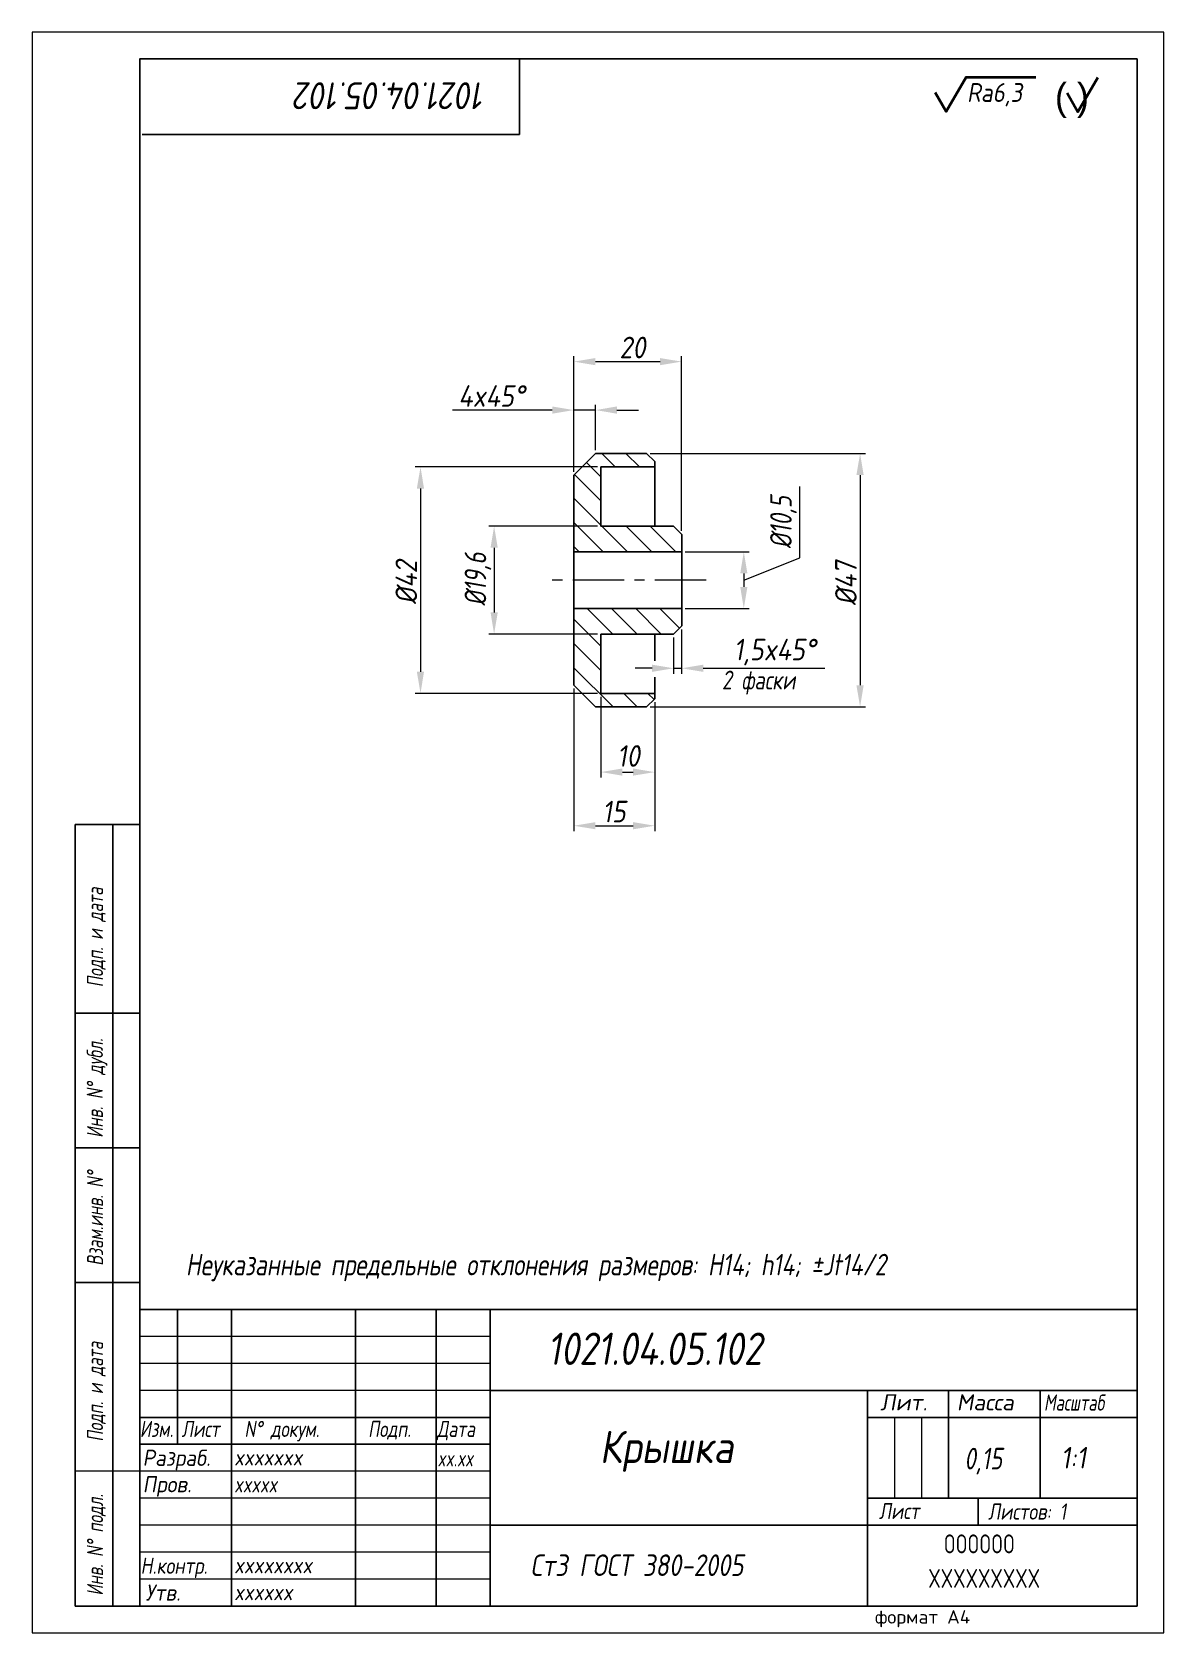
# Model space of a CAD drawing. Header units: millimetres. Extents: x 3017 to 3227, y -2244 to -1947.
import ezdxf

# ---------------------------------------------------------------- set-up
doc = ezdxf.new("R2010")
doc.units = ezdxf.units.MM
doc.linetypes.add('CENTER', pattern=[50.8, 31.75, -6.35, 6.35, -6.35])
for name, color, linetype, lineweight in [('Ax', 1, 'CENTER', 18), ('Dim', 3, 'Continuous', 40), ('Hatch', 5, 'Continuous', 18), ('Slim', 8, 'Continuous', 18), ('Text', 2, 'Continuous', 40), ('Wide', 31, 'Continuous', 60)]:
    doc.layers.add(name, color=color, linetype=linetype, lineweight=lineweight)
doc.styles.add('курсив', font='romans.shx', dxfattribs={"oblique": 10})
doc.styles.add('курсив 0_75', font='romans.shx', dxfattribs={"width": 0.75, "oblique": 10})
doc.styles.add('курсив 0_85', font='romans.shx', dxfattribs={"width": 0.85, "oblique": 10})
doc.dimstyles.new('к1_1', dxfattribs={"dimtxt": 4, "dimasz": 4, "dimexe": 1, "dimexo": 0.625, "dimtad": 1, "dimtxsty": 'курсив 0_85', "dimcen": 0, "dimadec": 0, "dimazin": 0, "dimtfac": 1, "dimtmove": 0, "dimatfit": 3, "dimldrblk": 'DOTSMALL', "dimfxl": 1, "dimlwd": 18, "dimlwe": 18, "dimarcsym": 0})

# ---------------------------------------------------------------- blocks, each defined once
blk = doc.blocks.new('*D579')
at = {"layer": 'Defpoints', "color": 0, "transparency": 16777216}
for p in [(3122.91, -2038.3), (3103.12, -2058.3), (3122.91, -2058.3)]:
    blk.add_point(p, dxfattribs=at)
at = {"layer": 'Dim', "color": 0, "lineweight": 18, "transparency": 16777216}
for p, q in [((3122.29, -2038.3), (3102.12, -2038.3)), ((3103.12, -2042.3), (3103.12, -2054.3)), ((3122.29, -2058.3), (3102.12, -2058.3))]:
    blk.add_line(p, q, dxfattribs=at)
at = {"layer": 'Dim', "color": 0, "transparency": 16777216}
for points in [[(3102.46, -2042.3), (3103.79, -2042.3), (3103.12, -2038.3)], [(3102.46, -2054.3), (3103.79, -2054.3), (3103.12, -2058.3)]]:
    blk.add_solid(points, dxfattribs=at)
at = {"layer": 'Dim', "color": 0, "transparency": 16777216, "insert": (3100.12, -2048.12), "char_height": 4, "attachment_point": 5, "rotation": 90, "style": 'курсив 0_75'}
blk.add_mtext('%%c19,6', dxfattribs=at)
blk = doc.blocks.new('_DotSmall')
at = {"color": 0, "linetype": 'ByBlock', "const_width": 0.5}
blk.add_lwpolyline([(-122670.927, 17467.939, 1), (-122670.802, 17467.939, 1)], format="xyb", close=True, dxfattribs=at)
blk = doc.blocks.new('*D109')
at = {"layer": 'Defpoints', "color": 0, "transparency": 16777216}
for p in [(3131.41, -2024.8), (3131.41, -2071.8), (3171.01, -2071.8)]:
    blk.add_point(p, dxfattribs=at)
at = {"layer": 'Dim', "color": 0, "lineweight": 18, "transparency": 16777216}
for p, q in [((3132.04, -2024.8), (3172.01, -2024.8)), ((3171.01, -2028.8), (3171.01, -2067.8)), ((3132.04, -2071.8), (3172.01, -2071.8))]:
    blk.add_line(p, q, dxfattribs=at)
at = {"layer": 'Dim', "color": 0, "transparency": 16777216}
for points in [[(3170.34, -2028.8), (3171.68, -2028.8), (3171.01, -2024.8)], [(3170.34, -2067.8), (3171.68, -2067.8), (3171.01, -2071.8)]]:
    blk.add_solid(points, dxfattribs=at)
at = {"layer": 'Dim', "color": 0, "transparency": 16777216, "insert": (3168.39, -2048.87), "char_height": 4, "attachment_point": 5, "rotation": 90, "style": 'курсив 0_85'}
blk.add_mtext('%%c47', dxfattribs=at)
blk = doc.blocks.new('*D110')
at = {"layer": 'Defpoints', "color": 0, "transparency": 16777216}
for p in [(3122.91, -2027.3), (3089.46, -2069.3), (3122.91, -2069.3)]:
    blk.add_point(p, dxfattribs=at)
at = {"layer": 'Dim', "color": 0, "lineweight": 18, "transparency": 16777216}
for p, q in [((3122.29, -2027.3), (3088.46, -2027.3)), ((3089.46, -2031.3), (3089.46, -2065.3)), ((3122.29, -2069.3), (3088.46, -2069.3))]:
    blk.add_line(p, q, dxfattribs=at)
at = {"layer": 'Dim', "color": 0, "transparency": 16777216}
for points in [[(3088.79, -2031.3), (3090.12, -2031.3), (3089.46, -2027.3)], [(3088.79, -2065.3), (3090.12, -2065.3), (3089.46, -2069.3)]]:
    blk.add_solid(points, dxfattribs=at)
at = {"layer": 'Dim', "color": 0, "transparency": 16777216, "insert": (3086.83, -2048.7), "char_height": 4, "attachment_point": 5, "rotation": 90, "style": 'курсив 0_85'}
blk.add_mtext('%%c42', dxfattribs=at)
blk = doc.blocks.new('*D580')
at = {"layer": 'Defpoints', "color": 0, "transparency": 16777216}
for p in [(3137.91, -2043.05), (3137.91, -2053.55), (3149.44, -2053.55)]:
    blk.add_point(p, dxfattribs=at)
at = {"layer": 'Dim', "color": 0, "lineweight": 18, "transparency": 16777216}
for p, q in [((3159.81, -2044.18), (3159.81, -2030.94)), ((3138.54, -2043.05), (3150.44, -2043.05)), ((3149.44, -2048.3), (3159.81, -2044.18)), ((3149.44, -2047.05), (3149.44, -2049.55)), ((3138.54, -2053.55), (3150.44, -2053.55))]:
    blk.add_line(p, q, dxfattribs=at)
at = {"layer": 'Dim', "color": 0, "transparency": 16777216}
for points in [[(3148.78, -2047.05), (3150.11, -2047.05), (3149.44, -2043.05)], [(3148.78, -2049.55), (3150.11, -2049.55), (3149.44, -2053.55)]]:
    blk.add_solid(points, dxfattribs=at)
at = {"layer": 'Dim', "color": 0, "transparency": 16777216, "insert": (3156.8, -2037.56), "char_height": 4, "attachment_point": 5, "rotation": 90, "style": 'курсив 0_75'}
blk.add_mtext('%%c10,5', dxfattribs=at)
blk = doc.blocks.new('*D581')
at = {"layer": 'Defpoints', "color": 0, "transparency": 16777216}
for p in [(3121.91, -2016.75), (3121.91, -2024.8), (3117.91, -2028.8)]:
    blk.add_point(p, dxfattribs=at)
at = {"layer": 'Dim', "color": 0, "lineweight": 18, "transparency": 16777216}
for p, q in [((3117.91, -2028.18), (3117.91, -2015.75)), ((3121.91, -2024.18), (3121.91, -2015.75)), ((3113.91, -2016.75), (3095.4, -2016.75)), ((3121.91, -2016.75), (3117.91, -2016.75)), ((3125.91, -2016.75), (3129.91, -2016.75))]:
    blk.add_line(p, q, dxfattribs=at)
at = {"layer": 'Dim', "color": 0, "transparency": 16777216}
for points in [[(3113.91, -2016.08), (3113.91, -2017.42), (3117.91, -2016.75)], [(3125.91, -2016.08), (3125.91, -2017.42), (3121.91, -2016.75)]]:
    blk.add_solid(points, dxfattribs=at)
at = {"layer": 'Dim', "color": 0, "transparency": 16777216, "insert": (3102.66, -2014.13), "char_height": 4, "attachment_point": 5, "style": 'курсив 0_85'}
blk.add_mtext('4x45%%d', dxfattribs=at)
blk = doc.blocks.new('*D582')
at = {"layer": 'Defpoints', "color": 0, "transparency": 16777216}
for p in [(3137.91, -2056.8), (3136.41, -2058.3), (3137.91, -2064.65)]:
    blk.add_point(p, dxfattribs=at)
at = {"layer": 'Dim', "color": 0, "lineweight": 18, "transparency": 16777216}
for p, q in [((3137.91, -2057.43), (3137.91, -2065.65)), ((3136.41, -2058.93), (3136.41, -2065.65)), ((3132.41, -2064.65), (3129.3, -2064.65)), ((3136.41, -2064.65), (3137.91, -2064.65)), ((3141.91, -2064.65), (3164.46, -2064.65))]:
    blk.add_line(p, q, dxfattribs=at)
at = {"layer": 'Dim', "color": 0, "transparency": 16777216}
for points in [[(3132.41, -2063.98), (3132.41, -2065.32), (3136.41, -2064.65)], [(3141.91, -2063.98), (3141.91, -2065.32), (3137.91, -2064.65)]]:
    blk.add_solid(points, dxfattribs=at)
at = {"layer": 'Dim', "color": 0, "transparency": 16777216, "insert": (3155.19, -2061.64), "char_height": 4, "attachment_point": 5, "style": 'курсив 0_85'}
blk.add_mtext('1,5x45%%d', dxfattribs=at)
blk = doc.blocks.new('*D583')
at = {"layer": 'Defpoints', "color": 0, "transparency": 16777216}
for p in [(3117.91, -2067.8), (3132.91, -2070.3), (3132.91, -2093.86)]:
    blk.add_point(p, dxfattribs=at)
at = {"layer": 'Dim', "color": 0, "lineweight": 18, "transparency": 16777216}
for p, q in [((3117.91, -2068.43), (3117.91, -2094.86)), ((3132.91, -2070.93), (3132.91, -2094.86)), ((3121.91, -2093.86), (3128.91, -2093.86))]:
    blk.add_line(p, q, dxfattribs=at)
at = {"layer": 'Dim', "color": 0, "transparency": 16777216}
for points in [[(3121.91, -2093.19), (3121.91, -2094.52), (3117.91, -2093.86)], [(3128.91, -2093.19), (3128.91, -2094.52), (3132.91, -2093.86)]]:
    blk.add_solid(points, dxfattribs=at)
at = {"layer": 'Dim', "color": 0, "transparency": 16777216, "insert": (3125.37, -2091.23), "char_height": 4, "attachment_point": 5, "style": 'курсив 0_85'}
blk.add_mtext('15', dxfattribs=at)
blk = doc.blocks.new('*D584')
at = {"layer": 'Defpoints', "color": 0, "transparency": 16777216}
for p in [(3122.91, -2069.3), (3132.91, -2070.3), (3132.91, -2083.91)]:
    blk.add_point(p, dxfattribs=at)
at = {"layer": 'Dim', "color": 0, "lineweight": 18, "transparency": 16777216}
for p, q in [((3122.91, -2069.93), (3122.91, -2084.91)), ((3132.91, -2070.93), (3132.91, -2084.91)), ((3126.91, -2083.91), (3128.91, -2083.91))]:
    blk.add_line(p, q, dxfattribs=at)
at = {"layer": 'Dim', "color": 0, "transparency": 16777216}
for points in [[(3126.91, -2083.24), (3126.91, -2084.57), (3122.91, -2083.91)], [(3128.91, -2083.24), (3128.91, -2084.57), (3132.91, -2083.91)]]:
    blk.add_solid(points, dxfattribs=at)
at = {"layer": 'Dim', "color": 0, "transparency": 16777216, "insert": (3128.04, -2080.91), "char_height": 4, "attachment_point": 5, "style": 'курсив 0_85'}
blk.add_mtext('10', dxfattribs=at)
blk = doc.blocks.new('*D585')
at = {"layer": 'Defpoints', "color": 0, "transparency": 16777216}
for p in [(3137.91, -2007.76), (3117.91, -2028.8), (3137.91, -2039.8)]:
    blk.add_point(p, dxfattribs=at)
at = {"layer": 'Dim', "color": 0, "lineweight": 18, "transparency": 16777216}
for p, q in [((3117.91, -2028.18), (3117.91, -2006.76)), ((3137.91, -2039.18), (3137.91, -2006.76)), ((3121.91, -2007.76), (3133.91, -2007.76))]:
    blk.add_line(p, q, dxfattribs=at)
at = {"layer": 'Dim', "color": 0, "transparency": 16777216}
for points in [[(3121.91, -2007.1), (3121.91, -2008.43), (3117.91, -2007.76)], [(3133.91, -2007.1), (3133.91, -2008.43), (3137.91, -2007.76)]]:
    blk.add_solid(points, dxfattribs=at)
at = {"layer": 'Dim', "color": 0, "transparency": 16777216, "insert": (3128.79, -2005.14), "char_height": 4, "attachment_point": 5, "style": 'курсив 0_85'}
blk.add_mtext('20', dxfattribs=at)

msp = doc.modelspace()

# ---------------------------------------------------------------- hatches: boundary and pattern name
at = {"layer": 'Hatch'}
h = msp.add_hatch(dxfattribs=at)
h.set_pattern_fill('ANSI31', color=256, angle=90, style=0)
h.set_pattern_definition([(135, (-6145.09, 5240.7673), (-2.245064, -2.245064), [])])
h.paths.add_polyline_path([(3136.414, -2058.303), (3137.914, -2056.803), (3137.914, -2053.553), (3117.914, -2053.553), (3117.914, -2067.803), (3121.914, -2071.803), (3131.414, -2071.803), (3132.914, -2070.303), (3132.914, -2069.303), (3122.914, -2069.303), (3122.914, -2058.303)])
h.paths.add_polyline_path([(3137.914, -2039.803), (3136.414, -2038.303), (3122.914, -2038.303), (3122.914, -2027.303), (3132.914, -2027.303), (3132.914, -2026.303), (3131.414, -2024.803), (3121.914, -2024.803), (3117.914, -2028.803), (3117.914, -2043.053), (3137.914, -2043.053)])

# ---------------------------------------------------------------- linework, layer by layer
for p, q in [((3107.804, -1965.608), (3107.804, -1951.608)), ((3037.804, -1965.608), (3107.804, -1965.608)), ((3121.914, -2024.803), (3117.914, -2028.803)), ((3121.914, -2024.803), (3131.414, -2024.803)), ((3131.414, -2024.803), (3132.914, -2026.303)), ((3122.914, -2038.303), (3122.914, -2027.303)), ((3122.914, -2027.303), (3132.914, -2027.303)), ((3132.914, -2038.303), (3132.914, -2026.303)), ((3117.914, -2067.803), (3117.914, -2028.803)), ((3122.914, -2038.303), (3136.414, -2038.303)), ((3136.414, -2038.303), (3137.914, -2039.803)), ((3137.914, -2056.803), (3137.914, -2039.803)), ((3117.914, -2043.053), (3137.914, -2043.053)), ((3117.914, -2053.553), (3137.914, -2053.553)), ((3136.414, -2058.303), (3137.914, -2056.803)), ((3122.914, -2069.303), (3122.914, -2058.303)), ((3122.914, -2058.303), (3136.414, -2058.303)), ((3132.914, -2063.257), (3132.914, -2058.303)), ((3132.914, -2070.303), (3132.914, -2066.301)), ((3117.914, -2067.803), (3121.914, -2071.803)), ((3122.914, -2069.303), (3132.914, -2069.303)), ((3121.914, -2071.803), (3131.414, -2071.803)), ((3131.414, -2071.803), (3132.914, -2070.303)), ((3025.392, -2093.614), (3025.392, -2238.614)), ((3037.392, -2093.614), (3025.392, -2093.614)), ((3032.392, -2238.544), (3032.392, -2093.614)), ((3037.322, -2128.614), (3025.392, -2128.615)), ((3037.305, -2153.614), (3025.392, -2153.614)), ((3025.392, -2178.612), (3025.392, -2178.612)), ((3037.392, -2178.614), (3025.392, -2178.612)), ((3222.392, -2183.614), (3037.392, -2183.614)), ((3044.392, -2183.614), (3044.392, -2208.614)), ((3054.392, -2183.614), (3054.392, -2238.614)), ((3077.392, -2183.614), (3077.392, -2238.614)), ((3092.392, -2183.614), (3092.392, -2238.614)), ((3102.392, -2183.614), (3102.392, -2238.614)), ((3222.392, -2238.614), (3222.392, -2183.614)), ((3222.392, -2183.614), (3222.392, -2238.614)), ((3172.392, -2198.614), (3102.392, -2198.614)), ((3172.392, -2198.614), (3172.392, -2238.614)), ((3222.392, -2198.614), (3172.392, -2198.614)), ((3187.392, -2198.614), (3187.392, -2218.614)), ((3204.392, -2198.614), (3204.392, -2218.614)), ((3102.392, -2203.614), (3037.392, -2203.614)), ((3222.392, -2203.614), (3172.392, -2203.614)), ((3102.392, -2208.614), (3037.392, -2208.614)), ((3037.392, -2213.615), (3025.392, -2213.545)), ((3222.392, -2218.614), (3172.392, -2218.614)), ((3192.896, -2218.614), (3192.896, -2223.614)), ((3172.392, -2223.614), (3102.392, -2223.614)), ((3222.392, -2223.614), (3172.392, -2223.614)), ((3025.392, -2238.614), (3037.392, -2238.614)), ((3037.392, -2238.614), (3222.392, -2238.614))]:
    msp.add_line(p, q)
msp.add_lwpolyline([(3037.392, -2238.614), (3222.392, -2238.614), (3222.392, -1951.614), (3037.392, -1951.614)], close=True)
at = {"layer": 'Ax', "ltscale": 0.3}
msp.add_line((3142.471, -2048.303), (3112.514, -2048.303), dxfattribs=at)
at = {"layer": 'Slim'}
for p, q in [((3102.392, -2188.614), (3037.392, -2188.614)), ((3102.392, -2193.614), (3037.392, -2193.614)), ((3102.392, -2198.614), (3037.392, -2198.614)), ((3177.392, -2203.614), (3177.392, -2218.614)), ((3182.392, -2203.614), (3182.392, -2218.614)), ((3102.392, -2213.614), (3037.392, -2213.614)), ((3102.392, -2218.614), (3037.392, -2218.614)), ((3102.392, -2223.614), (3037.392, -2223.614)), ((3102.392, -2228.614), (3037.392, -2228.614)), ((3102.392, -2233.614), (3037.392, -2233.614))]:
    msp.add_line(p, q, dxfattribs=at)
msp.add_lwpolyline([(3017.392, -2243.614), (3227.392, -2243.614), (3227.392, -1946.614), (3017.392, -1946.614)], close=True, dxfattribs=at)
at = {"layer": 'Text'}
for points in [[(3184.959, -1957.856), (3186.986, -1961.367), (3190.665, -1954.994), (3203.614, -1954.994)], [(3209.404, -1957.9), (3211.431, -1961.41), (3215.11, -1955.038)]]:
    msp.add_lwpolyline(points, dxfattribs=at)

# ---------------------------------------------------------------- texts
at = {"layer": 'Text', "oblique": 10}
for s, height, rotation, style, width, p in [('1021.04.05.102', 5, 180, 'курсив', 0.85, (3101.556, -1955.931)), ('Подп. и дата', 3, 90, 'курсив 0_75', 0.7, (3030.582, -2123.831)), ('Инв. N%%D дубл.', 3, 90, 'курсив 0_75', 0.7, (3030.548, -2151.765)), ('Взам.инв. N%%D', 3, 90, 'курсив 0_75', 0.7, (3030.582, -2175.493)), ('Подп. и дата', 3, 90, 'курсив 0_75', 0.7, (3030.582, -2208.119)), ('Инв. N%%D подл.', 3, 90, 'курсив 0_75', 0.7, (3030.582, -2236.691))]:
    msp.add_text(s, height=height, rotation=rotation, dxfattribs=dict(at, style=style, width=width)).set_placement(p)
for s, height, style, width, p in [('Ra6,3', 3.5, 'курсив 0_85', 0.85, (3190.858, -1959.586)), ('2 фаски', 3.5, 'курсив 0_75', 0.75, (3145.374, -2068.584)), ('Неуказанные предельные отклонения размеров: H14; h14; %%PJt14/2', 4, 'курсив 0_75', 0.75, (3045.923, -2177.271)), ('1021.04.05.102', 6, 'курсив', 0.8, (3112.973, -2193.883)), ('Масштаб', 3, 'курсив', 0.7, (3205.125, -2202.368)), ('Изм.', 3, 'курсив 0_75', 0.75, (3037.392, -2207.26)), ('Лист', 3, 'курсив 0_75', 0.75, (3045.128, -2207.26)), ('N%%D докум.', 3, 'курсив 0_75', 0.75, (3056.8, -2207.26)), ('Подп.', 3, 'курсив 0_75', 0.75, (3079.74, -2207.26)), ('Дата', 3, 'курсив 0_75', 0.75, (3092.513, -2207.26)), ('Крышка', 6, 'курсив 0_85', 0.85, (3122.676, -2212.094)), ('Разраб.', 3, 'курсив', 0.9, (3037.905, -2212.615)), ('0,15', 4, 'курсив 0_75', 0.75, (3190.351, -2213.263)), ('1:1', 4, 'курсив 0_85', 0.85, (3208.247, -2213.097)), ('xxxxxxx', 3, 'курсив 0_85', 0.85, (3054.897, -2212.535)), ('Пров.', 3, 'курсив', 0.9, (3037.931, -2217.52)), ('xxxxx', 3, 'курсив 0_85', 0.75, (3054.897, -2217.535)), ('Лист', 3, 'курсив', 0.8, (3174.493, -2222.483)), ('Листов: 1', 3, 'курсив', 0.8, (3194.738, -2222.589)), ('Н.контр.', 3, 'курсив', 0.8, (3037.522, -2232.639)), ('xxxxxxxx', 3, 'курсив 0_85', 0.85, (3054.897, -2232.535)), ('Ст3 ГОСТ 380-2005', 4, 'курсив', 0.8, (3109.855, -2233.039)), ('Утв.', 3, 'курсив', 0.9, (3038.453, -2237.617)), ('xxxxxx', 3, 'курсив 0_85', 0.85, (3054.897, -2237.535))]:
    msp.add_text(s, height=height, dxfattribs=dict(at, style=style, width=width)).set_placement(p)
at = {"layer": 'Text'}
msp.add_text('( )', height=5, dxfattribs=at).set_placement((3207.161, -1961.082))
at = {"layer": 'Text', "style": 'курсив', "oblique": 10}
for s, p in [('Лит.', (3174.746, -2202.32)), ('Масса', (3188.946, -2202.32))]:
    msp.add_text(s, height=3, dxfattribs=at).set_placement(p)
at = {"layer": 'Text', "ltscale": 0.8, "style": 'курсив', "oblique": 10, "width": 0.7}
msp.add_text('xx.xx', height=3, dxfattribs=at).set_placement((3092.618, -2212.721))
at = {"layer": 'Text', "style": 'курсив'}
msp.add_text('формат А4', height=2.5, dxfattribs=at).set_placement((3173.773, -2241.877))
at = {"layer": 'Wide', "lineweight": 50, "style": 'курсив', "width": 0.7}
for s, p in [('OOOOOO', (3186.543, -2228.834)), ('XXXXXXXXX', (3183.67, -2235.244))]:
    msp.add_text(s, height=3.5, dxfattribs=at).set_placement(p)

# ---------------------------------------------------------------- dimensions: what is measured, and where the dimension line sits
at = {"layer": 'Dim'}
for base, p1, p2, picture, middle in [((3137.914, -2007.762), (3117.914, -2028.803), (3137.914, -2039.803), '*D585', (3128.787, -2007.762)), ((3132.914, -2093.857), (3117.914, -2067.803), (3132.914, -2070.303), '*D583', (3125.374, -2093.857))]:
    dim = msp.add_linear_dim(base=base, p1=p1, p2=p2, dimstyle='к1_1', dxfattribs=at)
    dim.commit()
    dim.dimension.update_dxf_attribs({"geometry": picture, "text_midpoint": middle, "dimtype": 160})
for base, p1, p2, picture, middle in [((3121.914, -2016.75), (3117.914, -2028.803), (3121.914, -2024.803), '*D581', (3102.659, -2016.75)), ((3137.914, -2064.65), (3136.414, -2058.303), (3137.914, -2056.803), '*D582', (3155.187, -2064.65))]:
    dim = msp.add_linear_dim(base=base, p1=p1, p2=p2, text='<>x45%%d', dimstyle='к1_1', dxfattribs=at)
    dim.commit()
    dim.dimension.update_dxf_attribs({"geometry": picture, "text_midpoint": middle, "dimtype": 160})
for base, p1, p2, picture, middle in [((3171.011, -2071.803), (3131.414, -2024.803), (3131.414, -2071.803), '*D109', (3171.011, -2048.871)), ((3089.456, -2069.303), (3122.914, -2027.303), (3122.914, -2069.303), '*D110', (3089.456, -2048.703))]:
    dim = msp.add_linear_dim(base=base, p1=p1, p2=p2, angle=90, text='%%c<>', dimstyle='к1_1', dxfattribs=at)
    dim.commit()
    dim.dimension.update_dxf_attribs({"geometry": picture, "text_midpoint": middle, "dimtype": 160})
for base, p1, p2, text, override, picture, middle in [((3149.442, -2053.553), (3137.914, -2043.053), (3137.914, -2053.553), '%%c<>', {"dimtxsty": 'курсив 0_75', "dimtmove": 1}, '*D580', (3159.806, -2043.553)), ((3103.123, -2058.303), (3122.914, -2038.303), (3122.914, -2058.303), '%%c19,6', {"dimtxsty": 'курсив 0_75'}, '*D579', (3103.123, -2048.116))]:
    dim = msp.add_linear_dim(base=base, p1=p1, p2=p2, angle=90, text=text, dimstyle='к1_1', override=override, dxfattribs=at)
    dim.commit()
    dim.dimension.update_dxf_attribs({"geometry": picture, "text_midpoint": middle, "dimtype": 160})
dim = msp.add_linear_dim(base=(3132.914, -2083.905), p1=(3122.914, -2069.303), p2=(3132.914, -2070.303), dimstyle='к1_1', override={"dimgap": 1}, dxfattribs=at)
dim.commit()
dim.dimension.update_dxf_attribs({"geometry": '*D584', "text_midpoint": (3128.038, -2083.905), "dimtype": 160})

doc.saveas('drawing.dxf')
